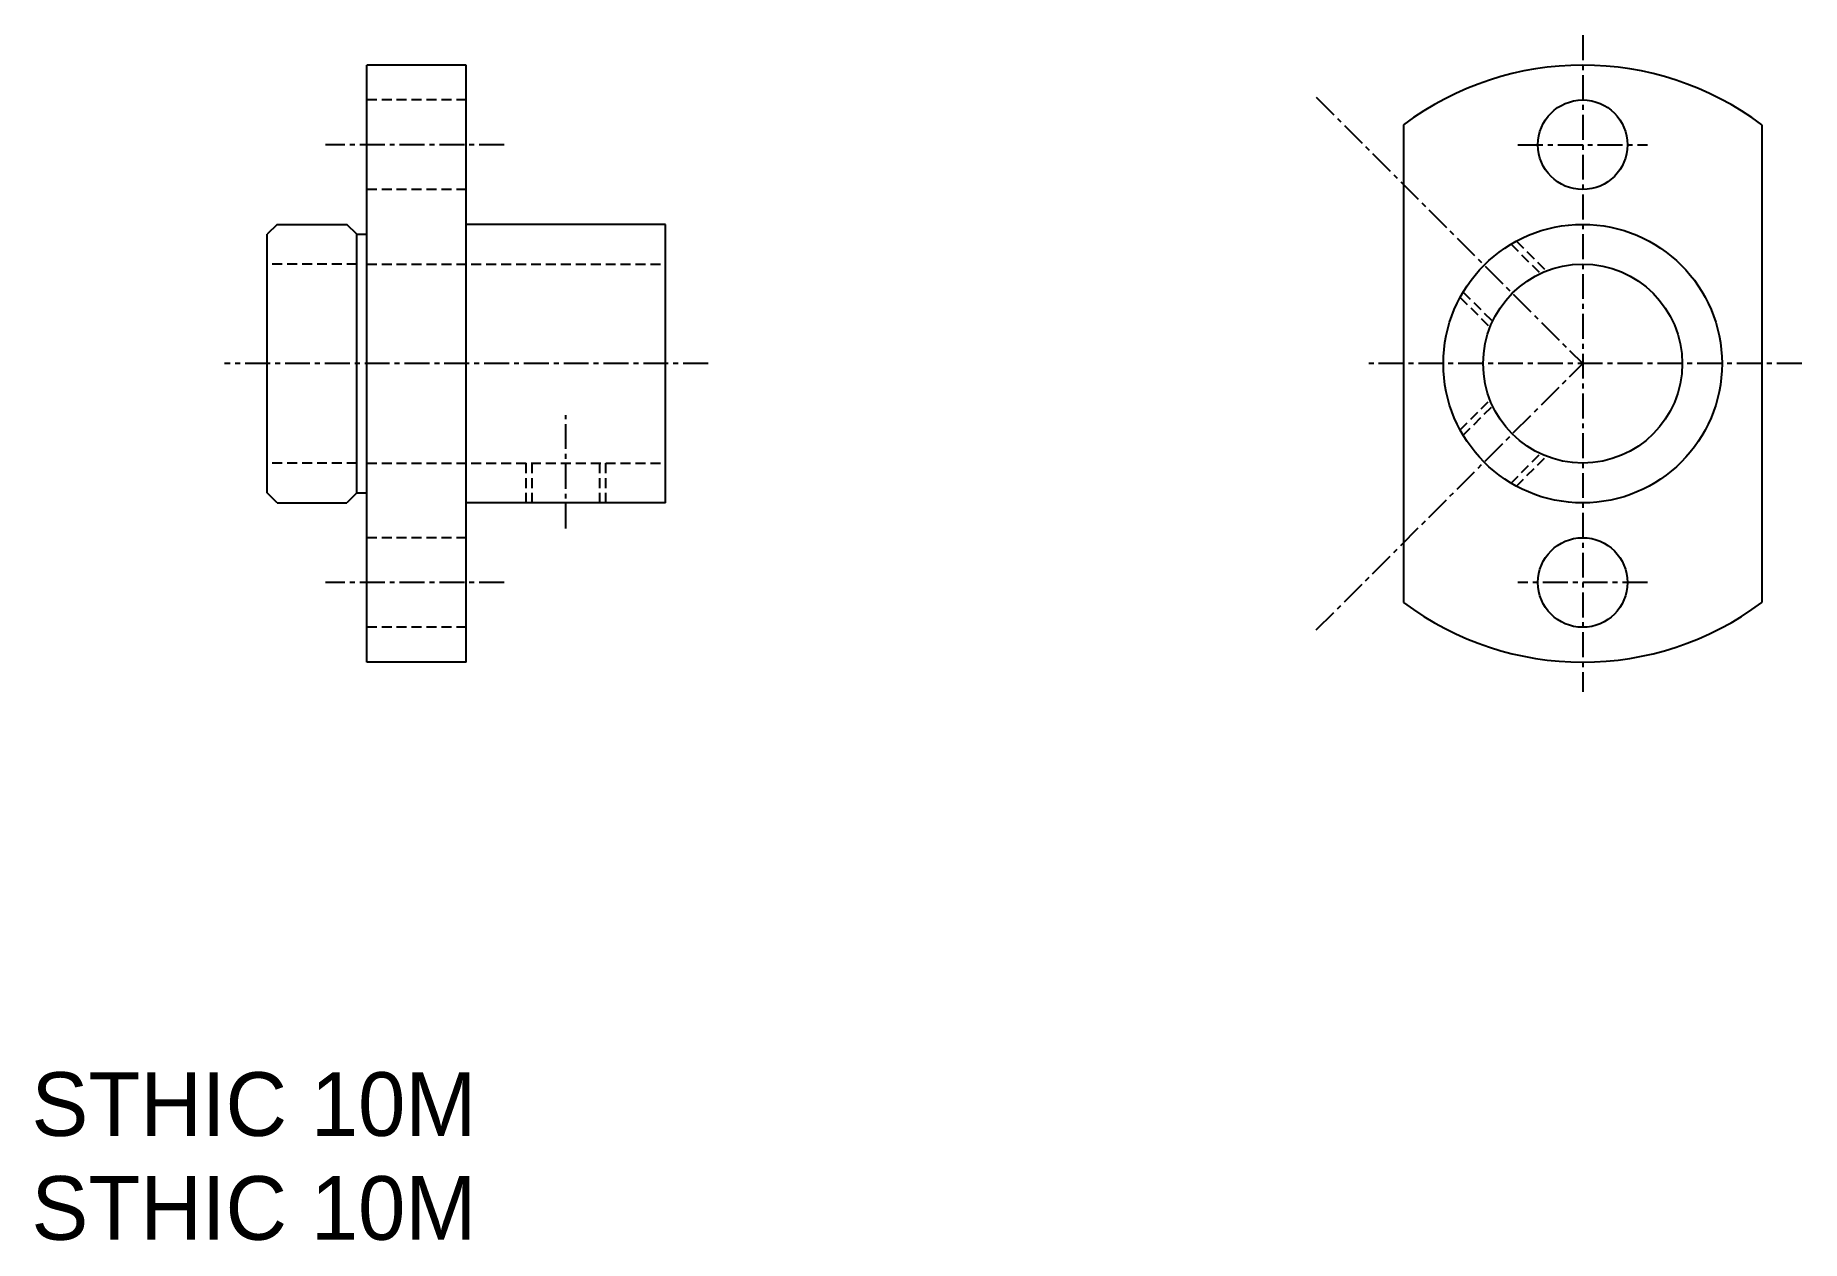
# Model space of a CAD drawing. Extents: x 634.4 to 723.2, y -396.2 to -335.7.
import ezdxf

# ---------------------------------------------------------------- set-up
doc = ezdxf.new("R2010")
doc.units = 0
doc.linetypes.add('CENTER', pattern=[2, 1.25, -0.25, 0.25, -0.25])
doc.linetypes.add('DASHED', pattern=[0.75, 0.5, -0.25])
doc.layers.get('0').update_dxf_attribs({"linetype": 'CONTINUOUS'})
doc.layers.add('CENTER', color=1, linetype='CENTER')

msp = doc.modelspace()

# ---------------------------------------------------------------- linework, layer by layer
at = {"color": 7, "linetype": 'CONTINUOUS'}
for p, q in [((651.079, -367.161), (651.079, -337.161)), ((656.079, -337.161), (651.079, -337.161)), ((656.079, -367.161), (656.079, -337.161)), ((703.159, -340.161), (703.159, -364.161)), ((721.159, -340.161), (721.159, -364.161)), ((646.579, -345.161), (646.079, -345.661)), ((646.579, -345.161), (650.079, -345.161)), ((650.579, -345.661), (650.079, -345.161)), ((666.079, -345.161), (656.079, -345.161)), ((666.079, -359.161), (666.079, -345.161)), ((646.079, -358.661), (646.079, -345.661)), ((650.579, -358.661), (650.579, -345.661)), ((650.579, -345.661), (651.079, -345.661)), ((646.579, -359.161), (646.079, -358.661)), ((646.579, -359.161), (650.079, -359.161)), ((650.579, -358.661), (650.079, -359.161)), ((650.579, -358.661), (651.079, -358.661)), ((666.079, -359.161), (656.079, -359.161)), ((656.079, -367.161), (651.079, -367.161))]:
    msp.add_line(p, q, dxfattribs=at)
at = {"color": 3, "linetype": 'DASHED'}
for p, q in [((656.079, -338.911), (651.079, -338.911)), ((656.079, -343.411), (651.079, -343.411)), ((708.83, -346.003), (710.333, -347.506)), ((708.56, -346.157), (710.036, -347.634)), ((650.579, -347.161), (646.079, -347.161)), ((651.079, -347.161), (666.079, -347.161)), ((706.156, -348.561), (707.632, -350.038)), ((706.002, -348.831), (707.505, -350.334)), ((706.002, -355.49), (707.505, -353.987)), ((706.156, -355.76), (707.632, -354.283)), ((708.56, -358.164), (710.036, -356.688)), ((650.579, -357.161), (646.079, -357.161)), ((651.079, -357.161), (666.079, -357.161)), ((659.079, -359.161), (659.079, -357.161)), ((659.379, -359.161), (659.379, -357.161)), ((662.779, -359.161), (662.779, -357.161)), ((663.079, -359.161), (663.079, -357.161)), ((708.83, -358.318), (710.333, -356.815)), ((656.079, -360.911), (651.079, -360.911)), ((656.079, -365.411), (651.079, -365.411))]:
    msp.add_line(p, q, dxfattribs=at)
at = {"color": 7, "linetype": 'CONTINUOUS'}
for centre, radius in [((712.159, -341.161), 2.25), ((712.159, -352.161), 7), ((712.159, -352.161), 5), ((712.159, -363.161), 2.25)]:
    msp.add_circle(centre, radius, dxfattribs=at)
for start, end in [(53.1301, 126.8699), (233.1301, 306.8699)]:
    msp.add_arc((712.159, -352.161), 15, start, end, dxfattribs=at)
at = {"layer": 'CENTER', "color": 1, "linetype": 'CENTER'}
for p, q in [((712.159, -335.661), (712.159, -368.661)), ((698.775, -338.776), (712.159, -352.161)), ((657.979, -341.161), (649.013, -341.161)), ((708.909, -341.161), (715.409, -341.161)), ((668.224, -352.161), (643.934, -352.161)), ((698.775, -365.545), (712.159, -352.161)), ((723.159, -352.161), (701.159, -352.161)), ((661.079, -360.446), (661.079, -354.747)), ((657.979, -363.161), (649.013, -363.161)), ((715.409, -363.161), (708.909, -363.161))]:
    msp.add_line(p, q, dxfattribs=at)

# ---------------------------------------------------------------- texts
at = {"color": 7, "linetype": 'CONTINUOUS'}
for p in [(634.234, -390.972), (634.234, -396.192)]:
    msp.add_text('STHIC 10M', height=3.2, dxfattribs=at).set_placement(p)

doc.saveas('drawing.dxf')
